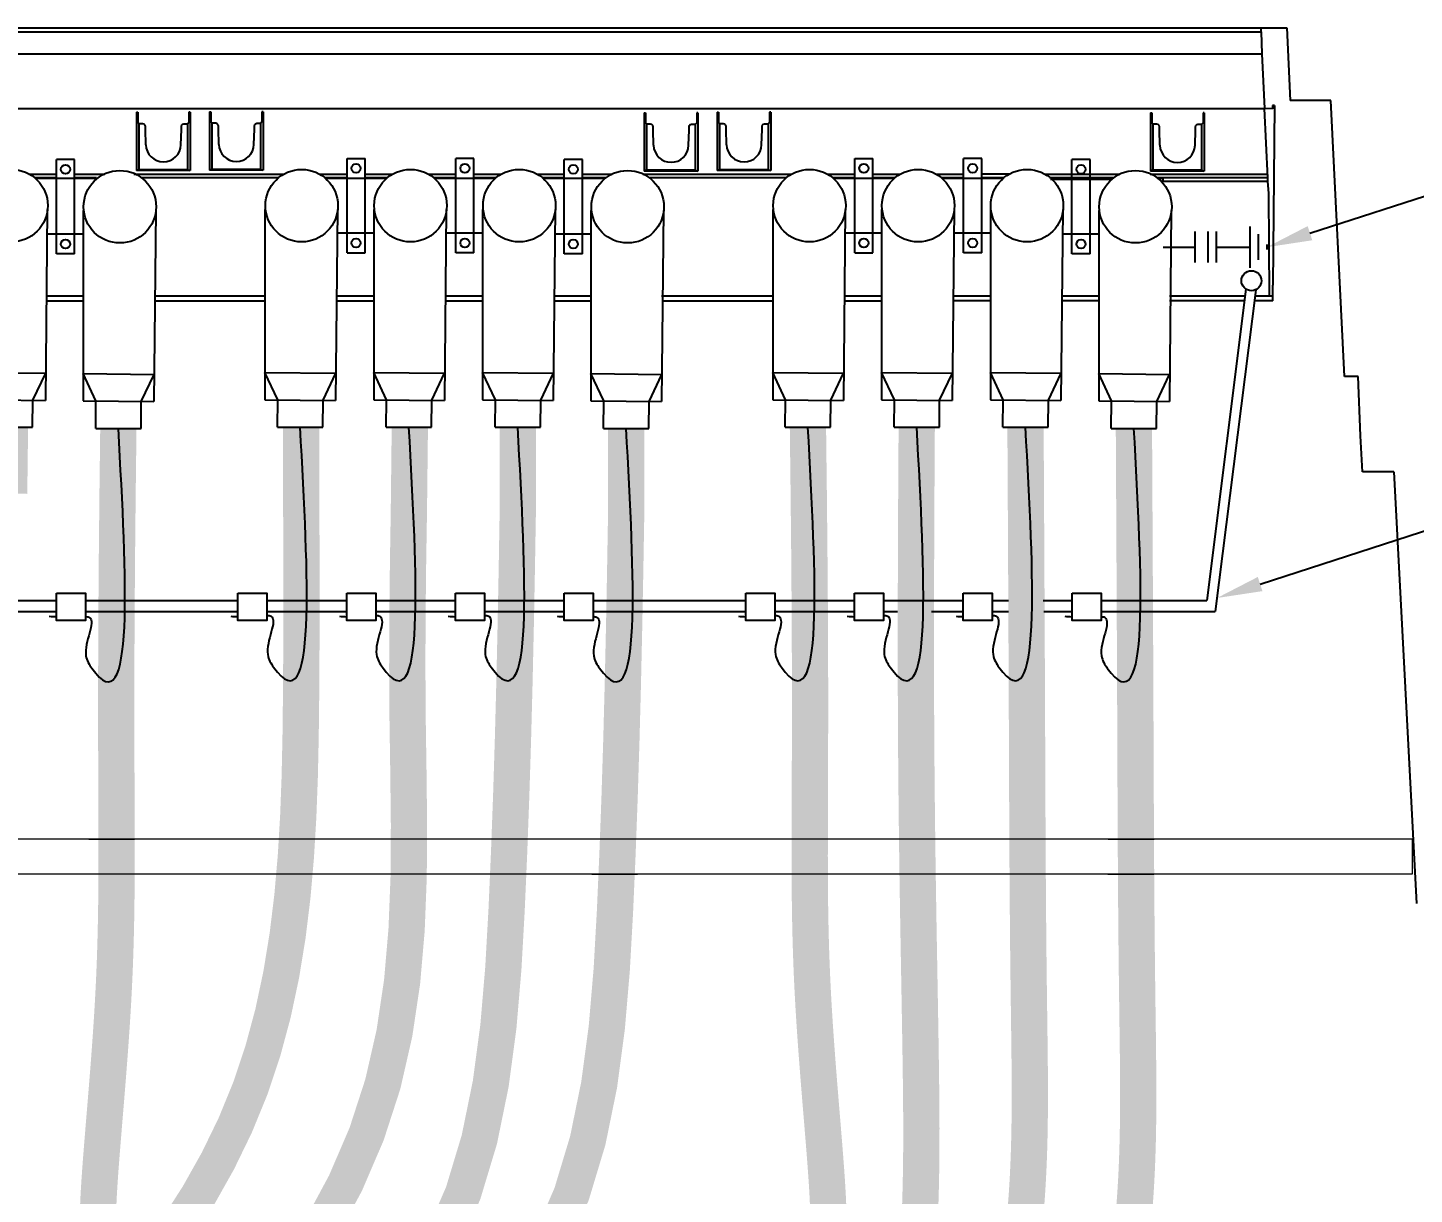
# Model space of a CAD drawing. Header units: feet. Extents: x -689 to 1837, y -511 to 1546.
# Drawn here: x 980.3 to 1056.7, y 1312.1 to 1376.4 of the extents above; entities that cross this region are included whole.
import ezdxf
from ezdxf import colors
from ezdxf.entities.mleader import LeaderData, LeaderLine
from ezdxf.enums import TextEntityAlignment as Align
from ezdxf.math import Vec2, Vec3

# ---------------------------------------------------------------- set-up
doc = ezdxf.new("R2010")
doc.units = ezdxf.units.FT
doc.header["$MEASUREMENT"] = 0
for name, color, linetype in [('CABLE', 2, 'Continuous'), ('E-HVMV-EQUP', 91, 'Continuous'), ('E-TEXT', 7, 'Continuous'), ('EQUIPMENT', 6, 'Continuous'), ('TEXT', 1, 'Continuous')]:
    doc.layers.add(name, color=color, linetype=linetype)
doc.layers.add('CONDUIT', color=6, linetype='Continuous', lineweight=18)
doc.styles.add('FSLR_Gentext', font='Simplex.shx', dxfattribs={"width": 0.8, "height": 0.109375})
doc.styles.add('NEI-A', font='arial.ttf')

# ---------------------------------------------------------------- blocks, each defined once
blk = doc.blocks.new('*U18')
for p, q in [((0, 0), (0, -0.1739)), ((0.0851, -0.1739), (-0.0851, -0.1739)), ((0.0851, -0.245), (-0.0851, -0.245)), ((0.0851, -0.2923), (-0.0851, -0.2923)), ((0, -0.2923), (0, -0.4767)), ((0.1137, -0.4767), (-0.1137, -0.4767)), ((0.071, -0.524), (-0.071, -0.524)), ((0.0142, -0.5714), (-0.0142, -0.5714))]:
    blk.add_line(p, q)
at = {"layer": 'E-TEXT', "style": 'FSLR_Gentext', "width": 0.8}
blk.add_attdef('VDESC', text='', height=0.1094, dxfattribs=at).set_placement((-0.0031, -0.6504), align=Align.TOP_CENTER)

msp = doc.modelspace()

# ---------------------------------------------------------------- linework, layer by layer
at = {"layer": 'CABLE', "const_width": 2}
for points in [[(1001.32472, 1354.39136), (1001.27145, 1349.75785), (1001.22536, 1346.88985), (1001.19361, 1344.01708), (1001.1834, 1341.13714), (1001.20188, 1338.24765), (1001.24516, 1335.34849), (1001.27763, 1332.4461), (1001.25806, 1329.54804), (1001.14519, 1326.6619), (1000.89777, 1323.79527), (1000.47456, 1320.95572), (999.83431, 1318.15084), (998.93754, 1315.38868), (997.77609, 1312.68556), (996.36865, 1310.06494), (994.7348, 1307.55047), (992.89409, 1305.16582), (990.8661, 1302.93466), (988.67038, 1300.88066), (986.32651, 1299.02748), (983.85405, 1297.3988), (981.27256, 1296.01827), (978.60161, 1294.90957)], [(979.27106, 1354.39136), (979.22649, 1350.73084)], [(985.24933, 1354.33103), (985.20475, 1350.6705), (985.1726, 1347.46613), (985.15105, 1344.67555), (985.1383, 1342.25641), (985.13252, 1340.16637), (985.13189, 1338.36307), (985.13462, 1336.80415), (985.13887, 1335.44727), (985.14309, 1334.25375), (985.14677, 1333.19968), (985.14965, 1332.2648), (985.15146, 1331.42887), (985.15196, 1330.67165), (985.15087, 1329.97289), (985.14795, 1329.31235), (985.14293, 1328.66979), (985.13556, 1328.02828), (985.12558, 1327.38423), (985.11274, 1326.73735), (985.09679, 1326.08737), (985.07747, 1325.43401), (985.05453, 1324.77698), (985.02772, 1324.11601), (984.99679, 1323.45082), (984.96158, 1322.78122), (984.92237, 1322.1073), (984.87951, 1321.42928), (984.83338, 1320.74733), (984.78433, 1320.06166), (984.73275, 1319.37245), (984.679, 1318.6799), (984.62344, 1317.9842), (984.56655, 1317.28653), (984.50924, 1316.59196), (984.45254, 1315.90657), (984.39747, 1315.23642), (984.34504, 1314.58758), (984.29628, 1313.96611), (984.25222, 1313.37807), (984.21387, 1312.82954), (984.18202, 1312.32467), (984.15655, 1311.85995), (984.13709, 1311.42996), (984.12329, 1311.02927)], [(995.32472, 1354.39136), (995.33451, 1350.45113), (995.34267, 1348.27721), (995.34756, 1346.10008), (995.34756, 1343.91814), (995.34101, 1341.7298), (995.32631, 1339.53345), (995.30033, 1337.32838), (995.25247, 1335.11844), (995.16972, 1332.90893), (995.0391, 1330.70513), (994.8476, 1328.51233), (994.58224, 1326.33584), (994.23, 1324.18094), (993.7779, 1322.05293), (993.21293, 1319.9571), (992.52211, 1317.89874), (991.69657, 1315.88296), (990.74122, 1313.91425), (989.66385, 1311.99698), (988.47221, 1310.1355)], [(1007.27523, 1354.39136), (1007.27523, 1349.5613), (1007.22254, 1346.49461), (1007.16346, 1343.41884), (1007.0948, 1340.32946), (1007.01335, 1337.22193), (1006.91592, 1334.09172), (1006.79931, 1330.93427), (1006.66027, 1327.74512), (1006.48052, 1324.53152), (1006.20806, 1321.3271), (1005.78629, 1318.16913), (1005.15861, 1315.09484), (1004.26841, 1312.14149), (1003.05908, 1309.34633)], [(1013.2535, 1354.33103), (1013.2535, 1349.50097), (1013.20081, 1346.43428), (1013.14173, 1343.35851), (1013.07307, 1340.26913), (1012.99161, 1337.1616), (1012.89419, 1334.03138), (1012.77758, 1330.87394), (1012.63854, 1327.68479), (1012.45879, 1324.47118), (1012.18633, 1321.26677), (1011.76456, 1318.10879), (1011.13688, 1315.03451), (1010.24668, 1312.08116), (1009.03735, 1309.28599)], [(1023.2794, 1354.39136), (1023.32398, 1350.73084), (1023.35613, 1347.52646), (1023.37768, 1344.73588), (1023.39044, 1342.31675), (1023.39622, 1340.2267), (1023.39684, 1338.4234), (1023.39412, 1336.86448), (1023.38986, 1335.5076), (1023.38564, 1334.31409), (1023.38196, 1333.26001), (1023.37908, 1332.32513), (1023.37727, 1331.4892), (1023.37678, 1330.73198), (1023.37786, 1330.03322), (1023.38079, 1329.37268), (1023.3858, 1328.73012), (1023.39318, 1328.08862), (1023.40316, 1327.44457), (1023.41599, 1326.79769), (1023.43195, 1326.14771), (1023.45127, 1325.49434), (1023.4742, 1324.83731), (1023.50101, 1324.17634), (1023.53194, 1323.51116), (1023.56715, 1322.84155), (1023.60637, 1322.16764), (1023.64922, 1321.48961), (1023.69536, 1320.80766), (1023.7444, 1320.12199), (1023.79598, 1319.43278), (1023.84974, 1318.74023), (1023.9053, 1318.04453), (1023.96219, 1317.34686), (1024.01949, 1316.65229), (1024.07619, 1315.9669), (1024.13127, 1315.29675), (1024.18369, 1314.64791), (1024.23245, 1314.02644), (1024.27652, 1313.43841), (1024.31487, 1312.88988), (1024.34671, 1312.38501), (1024.37219, 1311.92028), (1024.39164, 1311.49029), (1024.40544, 1311.0896), (1024.41394, 1310.71281)], [(1029.2794, 1354.39136), (1029.25741, 1350.79689), (1029.24273, 1347.63708), (1029.23459, 1344.86135), (1029.23223, 1342.41909), (1029.23489, 1340.25971), (1029.24179, 1338.3326), (1029.25218, 1336.58719), (1029.26529, 1334.97286), (1029.28042, 1333.44736), (1029.29709, 1332.00175), (1029.31489, 1330.63545), (1029.33341, 1329.34784), (1029.35223, 1328.13834), (1029.37096, 1327.00635), (1029.38916, 1325.95127), (1029.40644, 1324.97251), (1029.42245, 1324.06792), (1029.43722, 1323.22919), (1029.45085, 1322.44647), (1029.46344, 1321.70989), (1029.47508, 1321.00962), (1029.48587, 1320.33578), (1029.49591, 1319.67852), (1029.50531, 1319.02799), (1029.51407, 1318.37601), (1029.52187, 1317.72108), (1029.52829, 1317.06341), (1029.53291, 1316.40317), (1029.53531, 1315.74056), (1029.53508, 1315.07577), (1029.53181, 1314.40898), (1029.52507, 1313.74038), (1029.51453, 1313.07109), (1029.50021, 1312.40591), (1029.48221, 1311.75056), (1029.46062, 1311.11077), (1029.43554, 1310.49227)], [(1035.2794, 1354.39136), (1035.28569, 1353.22388), (1035.29121, 1352.1955), (1035.29606, 1351.29002), (1035.30031, 1350.49129), (1035.30406, 1349.78312), (1035.30739, 1349.14934), (1035.3104, 1348.57378), (1035.31317, 1348.04025), (1035.31579, 1347.53475), (1035.31827, 1347.05187), (1035.32063, 1346.58839), (1035.3229, 1346.14105), (1035.32508, 1345.70663), (1035.32719, 1345.28188), (1035.32925, 1344.86357), (1035.33128, 1344.44847), (1035.33329, 1344.03386), (1035.33528, 1343.61922), (1035.33725, 1343.20453), (1035.3392, 1342.78981), (1035.34113, 1342.37504), (1035.34303, 1341.96022), (1035.34492, 1341.54536), (1035.34678, 1341.13045), (1035.34861, 1340.71549), (1035.35043, 1340.30048), (1035.35222, 1339.88542), (1035.35399, 1339.47031), (1035.35573, 1339.05514), (1035.35746, 1338.63993), (1035.35916, 1338.22468), (1035.36085, 1337.80937), (1035.36251, 1337.39401), (1035.36417, 1336.9786), (1035.36582, 1336.56317), (1035.36746, 1336.1477), (1035.36912, 1335.7322), (1035.37079, 1335.3167), (1035.37247, 1334.90118), (1035.37418, 1334.48565), (1035.37593, 1334.07013), (1035.37771, 1333.65463), (1035.37955, 1333.23914), (1035.38143, 1332.82368), (1035.38339, 1332.40825), (1035.38541, 1331.99287), (1035.38752, 1331.57755), (1035.38971, 1331.16229), (1035.392, 1330.74709), (1035.39439, 1330.33198), (1035.3969, 1329.91695), (1035.39952, 1329.50202), (1035.40228, 1329.08719), (1035.40517, 1328.67247), (1035.4082, 1328.25788), (1035.41138, 1327.84341), (1035.41473, 1327.42908), (1035.41824, 1327.01489), (1035.42193, 1326.60086), (1035.4258, 1326.187), (1035.42986, 1325.7733), (1035.43412, 1325.35978), (1035.43859, 1324.94645), (1035.44327, 1324.53331), (1035.44817, 1324.12038), (1035.45325, 1323.70764), (1035.45849, 1323.29509), (1035.46384, 1322.88272), (1035.46928, 1322.47052), (1035.47477, 1322.05849), (1035.48027, 1321.64661), (1035.48575, 1321.23489), (1035.49116, 1320.8233), (1035.49639, 1320.41181), (1035.50131, 1320.00037), (1035.50579, 1319.58894), (1035.50971, 1319.17749), (1035.51293, 1318.76596), (1035.51532, 1318.35431), (1035.51677, 1317.9425), (1035.51713, 1317.53048), (1035.51628, 1317.11821), (1035.51406, 1316.70564), (1035.51035, 1316.29272), (1035.50499, 1315.87941), (1035.49785, 1315.46565), (1035.48879, 1315.0514), (1035.47767, 1314.6366), (1035.46434, 1314.22122), (1035.44866, 1313.80523), (1035.43048, 1313.38858), (1035.40965, 1312.97126), (1035.38602, 1312.55323), (1035.35944, 1312.13446), (1035.32977, 1311.71494), (1035.29686, 1311.29461), (1035.26054, 1310.8735)], [(1041.25767, 1354.33103), (1041.26396, 1353.16355), (1041.26948, 1352.13516), (1041.27433, 1351.22969), (1041.27858, 1350.43096), (1041.28233, 1349.72279), (1041.28566, 1349.08901), (1041.28867, 1348.51344), (1041.29144, 1347.97992), (1041.29406, 1347.47442), (1041.29654, 1346.99154), (1041.2989, 1346.52805), (1041.30117, 1346.08072), (1041.30335, 1345.64629), (1041.30546, 1345.22155), (1041.30752, 1344.80324), (1041.30955, 1344.38813), (1041.31156, 1343.97353), (1041.31355, 1343.55888), (1041.31552, 1343.1442), (1041.31747, 1342.72947), (1041.3194, 1342.3147), (1041.3213, 1341.89989), (1041.32319, 1341.48502), (1041.32505, 1341.07011), (1041.32688, 1340.65515), (1041.3287, 1340.24014), (1041.33049, 1339.82508), (1041.33226, 1339.40997), (1041.334, 1338.99481), (1041.33573, 1338.5796), (1041.33743, 1338.16434), (1041.33912, 1337.74903), (1041.34078, 1337.33367), (1041.34244, 1336.91827), (1041.34409, 1336.50283), (1041.34573, 1336.08736), (1041.34739, 1335.67187), (1041.34905, 1335.25636), (1041.35074, 1334.84084), (1041.35245, 1334.42532), (1041.3542, 1334.0098), (1041.35598, 1333.59429), (1041.35782, 1333.1788), (1041.3597, 1332.76334), (1041.36166, 1332.34792), (1041.36368, 1331.93254), (1041.36579, 1331.51722), (1041.36798, 1331.10195), (1041.37027, 1330.68676), (1041.37266, 1330.27164), (1041.37517, 1329.85662), (1041.37779, 1329.44168), (1041.38055, 1329.02685), (1041.38344, 1328.61214), (1041.38647, 1328.19754), (1041.38965, 1327.78307), (1041.393, 1327.36874), (1041.39651, 1326.95456), (1041.4002, 1326.54053), (1041.40407, 1326.12666), (1041.40813, 1325.71296), (1041.41239, 1325.29945), (1041.41686, 1324.88611), (1041.42154, 1324.47298), (1041.42643, 1324.06004), (1041.43152, 1323.6473), (1041.43675, 1323.23475), (1041.44211, 1322.82238), (1041.44755, 1322.41019), (1041.45304, 1321.99815), (1041.45854, 1321.58628), (1041.46402, 1321.17455), (1041.46943, 1320.76296), (1041.47466, 1320.35147), (1041.47958, 1319.94004), (1041.48406, 1319.52861), (1041.48798, 1319.11715), (1041.4912, 1318.70562), (1041.49359, 1318.29397), (1041.49504, 1317.88216), (1041.4954, 1317.47015), (1041.49455, 1317.05788), (1041.49233, 1316.64531), (1041.48862, 1316.23239), (1041.48326, 1315.81908), (1041.47612, 1315.40532), (1041.46706, 1314.99106), (1041.45594, 1314.57627), (1041.44261, 1314.16089), (1041.42693, 1313.74489), (1041.40875, 1313.32825), (1041.38792, 1312.91092), (1041.36429, 1312.4929), (1041.33771, 1312.07413), (1041.30804, 1311.6546), (1041.27513, 1311.23428), (1041.23881, 1310.81317)]]:
    msp.add_lwpolyline(points, dxfattribs=at)
at = {"layer": 'CONDUIT'}
msp.add_lwpolyline([(952.02952, 1331.67733), (1056.60196, 1331.67733), (1056.60196, 1329.74034), (952.02952, 1329.74034)], close=True, dxfattribs=at)
for points in [[(983.61537, 1331.65997), (986.14591, 1331.65997)], [(1011.59112, 1331.67873), (1014.12165, 1331.67873)], [(1039.83506, 1331.66988), (1042.36559, 1331.66988)], [(983.6749, 1329.74617), (986.20543, 1329.74617)], [(1011.35538, 1329.73448), (1013.88591, 1329.73448)], [(1039.82466, 1329.73721), (1042.35519, 1329.73721)]]:
    msp.add_lwpolyline(points, dxfattribs=at)
at = {"layer": 'EQUIPMENT'}
for p, q in [((958.97624, 1376.43792), (1049.69573, 1376.43792)), ((1048.27243, 1376.20468), (1048.27243, 1376.43792)), ((1049.69573, 1376.43792), (1049.88249, 1372.42454)), ((960.39953, 1376.2044), (1048.27244, 1376.2044)), ((1048.27243, 1376.20468), (1048.3192, 1374.99111)), ((960.35297, 1374.99544), (1048.31925, 1374.99)), ((1048.3192, 1374.99111), (1048.45892, 1371.981)), ((960.21304, 1371.981), (1048.45892, 1371.981)), ((1048.64569, 1368.15411), (1048.45892, 1371.981)), ((1048.90246, 1371.95776), (1048.45892, 1371.981)), ((1049.01922, 1372.14425), (1048.90246, 1372.14425)), ((1048.90246, 1372.14425), (1048.90246, 1371.95776)), ((1049.01922, 1372.14425), (1048.9257, 1362.22741)), ((1052.12257, 1372.42426), (1049.88249, 1372.42454)), ((1052.86936, 1357.18723), (1052.12257, 1372.42426)), ((986.25117, 1371.77252), (986.2509, 1368.55241)), ((986.25117, 1371.77252), (986.32117, 1371.7728)), ((986.32117, 1371.7728), (986.32117, 1371.21278)), ((986.32117, 1371.21278), (986.39089, 1371.14278)), ((986.6009, 1371.14278), (986.39089, 1371.14278)), ((986.39117, 1371.11926), (986.39089, 1371.14278)), ((986.3909, 1368.59917), (986.39117, 1371.11926)), ((986.6709, 1371.11954), (986.6009, 1371.14278)), ((986.71739, 1371.07278), (986.6709, 1371.11954)), ((986.74091, 1371.00278), (986.71739, 1371.07278)), ((988.72422, 1371.00278), (988.74774, 1371.07278)), ((988.74774, 1371.07278), (988.79422, 1371.11954)), ((988.79422, 1371.11954), (988.86422, 1371.14278)), ((988.86422, 1371.14278), (989.07423, 1371.14278)), ((989.07395, 1371.11926), (989.07423, 1371.14278)), ((989.07395, 1368.59917), (989.07395, 1371.11926)), ((989.14395, 1371.21278), (989.07423, 1371.14278)), ((989.14395, 1371.7728), (989.14395, 1371.21278)), ((989.21396, 1371.77252), (989.14395, 1371.7728)), ((989.21396, 1371.77252), (989.21396, 1368.55241)), ((990.27649, 1371.79577), (990.27622, 1368.57565)), ((990.27649, 1371.79577), (990.3465, 1371.79605)), ((990.3465, 1371.79605), (990.3465, 1371.23602)), ((990.3465, 1371.23602), (990.41622, 1371.16602)), ((990.62623, 1371.16602), (990.41622, 1371.16602)), ((990.4165, 1371.1425), (990.41622, 1371.16602)), ((990.41623, 1368.62241), (990.4165, 1371.1425)), ((990.69623, 1371.14278), (990.62623, 1371.16602)), ((990.74271, 1371.09602), (990.69623, 1371.14278)), ((990.76623, 1371.02602), (990.74271, 1371.09602)), ((992.74954, 1371.02602), (992.77306, 1371.09602)), ((992.77306, 1371.09602), (992.81954, 1371.14278)), ((992.81954, 1371.14278), (992.88955, 1371.16602)), ((992.88955, 1371.16602), (993.09955, 1371.16602)), ((993.09927, 1371.1425), (993.09955, 1371.16602)), ((993.09927, 1368.62241), (993.09927, 1371.1425)), ((993.16928, 1371.23602), (993.09955, 1371.16602)), ((993.16928, 1371.79605), (993.16928, 1371.23602)), ((993.23928, 1371.79577), (993.16928, 1371.79605)), ((993.23928, 1371.79577), (993.23928, 1368.57565)), ((1014.25039, 1371.74809), (1014.25011, 1368.52798)), ((1014.25039, 1371.74809), (1014.32039, 1371.74837)), ((1014.32039, 1371.74837), (1014.32039, 1371.18835)), ((1014.32039, 1371.18835), (1014.39011, 1371.11835)), ((1014.60012, 1371.11835), (1014.39011, 1371.11835)), ((1014.39039, 1371.09483), (1014.39011, 1371.11835)), ((1014.39012, 1368.57474), (1014.39039, 1371.09483)), ((1014.67012, 1371.09511), (1014.60012, 1371.11835)), ((1014.7166, 1371.04835), (1014.67012, 1371.09511)), ((1016.74696, 1371.04835), (1016.79344, 1371.09511)), ((1016.79344, 1371.09511), (1016.86344, 1371.11835)), ((1016.86344, 1371.11835), (1017.07345, 1371.11835)), ((1017.07317, 1371.09483), (1017.07345, 1371.11835)), ((1017.07317, 1368.57474), (1017.07317, 1371.09483)), ((1017.14317, 1371.18835), (1017.07345, 1371.11835)), ((1017.14317, 1371.74837), (1017.14317, 1371.18835)), ((1017.21317, 1371.74809), (1017.14317, 1371.74837)), ((1017.21317, 1371.74809), (1017.21317, 1368.52798)), ((1018.27571, 1371.77133), (1018.27544, 1368.55122)), ((1018.27571, 1371.77133), (1018.34571, 1371.77161)), ((1018.34571, 1371.77161), (1018.34571, 1371.21159)), ((1018.34571, 1371.21159), (1018.41543, 1371.14159)), ((1018.62544, 1371.14159), (1018.41543, 1371.14159)), ((1018.41571, 1371.11807), (1018.41543, 1371.14159)), ((1018.41544, 1368.59798), (1018.41571, 1371.11807)), ((1018.69544, 1371.11835), (1018.62544, 1371.14159)), ((1018.74193, 1371.07159), (1018.69544, 1371.11835)), ((1020.77228, 1371.07159), (1020.81876, 1371.11835)), ((1020.81876, 1371.11835), (1020.88876, 1371.14159)), ((1020.88876, 1371.14159), (1021.09877, 1371.14159)), ((1021.09849, 1371.11807), (1021.09877, 1371.14159)), ((1021.09849, 1368.59798), (1021.09849, 1371.11807)), ((1021.16849, 1371.21159), (1021.09877, 1371.14159)), ((1021.16849, 1371.77161), (1021.16849, 1371.21159)), ((1021.2385, 1371.77133), (1021.16849, 1371.77161)), ((1021.2385, 1371.77133), (1021.2385, 1368.55122)), ((1042.17669, 1371.74711), (1042.17642, 1368.52699)), ((1042.17669, 1371.74711), (1042.24669, 1371.74739)), ((1042.24669, 1371.74739), (1042.24669, 1371.18737)), ((1042.24669, 1371.18737), (1042.31641, 1371.11736)), ((1042.52642, 1371.11736), (1042.31641, 1371.11736)), ((1042.31669, 1371.09384), (1042.31641, 1371.11736)), ((1042.31642, 1368.57375), (1042.31669, 1371.09384)), ((1042.59642, 1371.09412), (1042.52642, 1371.11736)), ((1042.6429, 1371.04736), (1042.59642, 1371.09412)), ((1044.67326, 1371.04736), (1044.71974, 1371.09412)), ((1044.71974, 1371.09412), (1044.78974, 1371.11736)), ((1044.78974, 1371.11736), (1044.99975, 1371.11736)), ((1044.99947, 1371.09384), (1044.99975, 1371.11736)), ((1044.99947, 1368.57375), (1044.99947, 1371.09384)), ((1045.06947, 1371.18737), (1044.99975, 1371.11736)), ((1045.06947, 1371.74739), (1045.06947, 1371.18737)), ((1045.13947, 1371.74711), (1045.06947, 1371.74739)), ((1045.13947, 1371.74711), (1045.13947, 1368.52699)), ((986.74091, 1370.81629), (986.74091, 1371.00278)), ((986.76415, 1369.97626), (986.74091, 1370.81629)), ((988.70098, 1369.97626), (988.72422, 1370.81629)), ((988.72422, 1370.81629), (988.72422, 1371.00278)), ((990.76623, 1370.83953), (990.76623, 1371.02602)), ((990.78947, 1369.9995), (990.76623, 1370.83953)), ((992.7263, 1369.9995), (992.74954, 1370.83953)), ((992.74954, 1370.83953), (992.74954, 1371.02602)), ((1014.74012, 1370.97835), (1014.7166, 1371.04835)), ((1014.74012, 1370.79186), (1014.74012, 1370.97835)), ((1014.76336, 1369.95183), (1014.74012, 1370.79186)), ((1016.70019, 1369.95183), (1016.72343, 1370.79186)), ((1016.72343, 1370.97835), (1016.74696, 1371.04835)), ((1016.72343, 1370.79186), (1016.72343, 1370.97835)), ((1018.76545, 1371.00159), (1018.74193, 1371.07159)), ((1018.76545, 1370.8151), (1018.76545, 1371.00159)), ((1018.78869, 1369.97507), (1018.76545, 1370.8151)), ((1020.72552, 1369.97507), (1020.74876, 1370.8151)), ((1020.74876, 1371.00159), (1020.77228, 1371.07159)), ((1020.74876, 1370.8151), (1020.74876, 1371.00159)), ((1042.66643, 1370.97736), (1042.6429, 1371.04736)), ((1042.66643, 1370.79087), (1042.66643, 1370.97736)), ((1042.68967, 1369.95084), (1042.66643, 1370.79087)), ((1044.6265, 1369.95084), (1044.64974, 1370.79087)), ((1044.64974, 1370.97736), (1044.67326, 1371.04736)), ((1044.64974, 1370.79087), (1044.64974, 1370.97736)), ((982.83332, 1369.1606), (981.83332, 1369.1606)), ((981.83332, 1363.9606), (981.83332, 1369.1606)), ((982.83332, 1363.9606), (982.83332, 1369.1606)), ((997.85922, 1364.02094), (997.85922, 1369.22094)), ((997.85922, 1369.22094), (998.85922, 1369.22094)), ((998.85922, 1364.02094), (998.85922, 1369.22094)), ((1004.85922, 1369.22094), (1003.85922, 1369.22094)), ((1003.85922, 1364.02094), (1003.85922, 1369.22094)), ((1004.85922, 1364.02094), (1004.85922, 1369.22094)), ((1010.83749, 1369.1606), (1009.83749, 1369.1606)), ((1009.83749, 1363.9606), (1009.83749, 1369.1606)), ((1010.83749, 1363.9606), (1010.83749, 1369.1606)), ((1025.8634, 1364.02094), (1025.8634, 1369.22094)), ((1025.8634, 1369.22094), (1026.8634, 1369.22094)), ((1026.8634, 1364.02094), (1026.8634, 1369.22094)), ((1032.8634, 1369.22094), (1031.8634, 1369.22094)), ((1031.8634, 1364.02094), (1031.8634, 1369.22094)), ((1032.8634, 1364.02094), (1032.8634, 1369.22094)), ((1038.84166, 1369.1606), (1037.84166, 1369.1606)), ((1037.84166, 1363.9606), (1037.84166, 1369.1606)), ((1038.84166, 1363.9606), (1038.84166, 1369.1606)), ((980.31931, 1368.36411), (981.83332, 1368.36411)), ((981.83332, 1368.15411), (980.64193, 1368.15411)), ((982.79439, 1368.36411), (984.50381, 1368.36411)), ((984.03476, 1368.15411), (982.79439, 1368.15411)), ((986.10952, 1368.36411), (994.37874, 1368.36411)), ((986.3909, 1368.59917), (986.2509, 1368.55241)), ((989.21396, 1368.55241), (986.2509, 1368.55241)), ((989.07395, 1368.59917), (986.3909, 1368.59917)), ((994.07493, 1368.15411), (986.48378, 1368.15411)), ((989.07395, 1368.59917), (989.21396, 1368.55241)), ((990.41623, 1368.62241), (990.27622, 1368.57565)), ((993.23928, 1368.57565), (990.27622, 1368.57565)), ((993.09927, 1368.62241), (990.41623, 1368.62241)), ((993.09927, 1368.62241), (993.23928, 1368.57565)), ((996.3397, 1368.36411), (997.85922, 1368.36411)), ((997.85922, 1368.15411), (996.64351, 1368.15411)), ((998.85922, 1368.36411), (1000.37874, 1368.36411)), ((1000.07493, 1368.15411), (998.85922, 1368.15411)), ((1002.3397, 1368.36411), (1003.85922, 1368.36411)), ((1003.85922, 1368.15411), (1002.64351, 1368.15411)), ((1004.85922, 1368.36411), (1006.37874, 1368.36411)), ((1006.07493, 1368.15411), (1004.85922, 1368.15411)), ((1008.32828, 1368.36411), (1009.83749, 1368.36411)), ((1009.83749, 1368.15411), (1008.6216, 1368.15411)), ((1012.12916, 1368.15411), (1010.81779, 1368.15411)), ((1010.82494, 1368.36411), (1012.46355, 1368.36411)), ((1014.17372, 1368.36411), (1022.38291, 1368.36411)), ((1014.39012, 1368.57474), (1014.25011, 1368.52798)), ((1017.21317, 1368.52798), (1014.25011, 1368.52798)), ((1017.07317, 1368.57474), (1014.39012, 1368.57474)), ((1022.07911, 1368.15411), (1014.52006, 1368.15411)), ((1017.07317, 1368.57474), (1017.21317, 1368.52798)), ((1018.41544, 1368.59798), (1018.27544, 1368.55122)), ((1021.2385, 1368.55122), (1018.27544, 1368.55122)), ((1021.09849, 1368.59798), (1018.41544, 1368.59798)), ((1021.09849, 1368.59798), (1021.2385, 1368.55122)), ((1024.34388, 1368.36411), (1025.8634, 1368.36411)), ((1025.8634, 1368.15411), (1024.64768, 1368.15411)), ((1026.8634, 1368.36411), (1028.38291, 1368.36411)), ((1028.07911, 1368.15411), (1026.8634, 1368.15411)), ((1030.34388, 1368.36411), (1031.8634, 1368.36411)), ((1031.8634, 1368.15411), (1030.64768, 1368.15411)), ((1034.38291, 1368.36411), (1032.8634, 1368.36411)), ((1034.07911, 1368.15411), (1032.8634, 1368.15411)), ((1036.33529, 1368.36411), (1040.45186, 1368.36411)), ((1040.12692, 1368.15411), (1036.60712, 1368.15411)), ((1042.15579, 1368.36411), (1048.66893, 1368.36411)), ((1042.31642, 1368.57375), (1042.17642, 1368.52699)), ((1045.13947, 1368.52699), (1042.17642, 1368.52699)), ((1044.99947, 1368.57375), (1042.31642, 1368.57375)), ((1048.66893, 1368.15411), (1042.5045, 1368.15411)), ((1044.99947, 1368.57375), (1045.13947, 1368.52699)), ((1048.644, 1367.9441), (1048.64569, 1368.15411)), ((1048.64569, 1367.9441), (1042.86314, 1367.9441)), ((1048.69245, 1367.31436), (1048.644, 1367.9441)), ((1048.73893, 1361.64415), (1048.69245, 1367.31436)), ((981.33181, 1366.41093), (981.22545, 1355.87164)), ((983.31008, 1366.3506), (983.31008, 1355.8506)), ((987.31008, 1366.3506), (987.20372, 1355.8113)), ((993.33598, 1366.41093), (993.33598, 1355.91093)), ((997.33598, 1366.41093), (997.22962, 1355.87164)), ((999.33598, 1366.41093), (999.33598, 1355.91093)), ((1003.33598, 1366.41093), (1003.22962, 1355.87164)), ((1005.33598, 1366.41093), (1005.33598, 1355.91093)), ((1009.33598, 1366.41093), (1009.22962, 1355.87164)), ((1011.31425, 1366.3506), (1011.31425, 1355.8506)), ((1015.31425, 1366.3506), (1015.20789, 1355.8113)), ((1021.34015, 1366.41093), (1021.34015, 1355.91093)), ((1025.34015, 1366.41093), (1025.23379, 1355.87164)), ((1027.34015, 1366.41093), (1027.34015, 1355.91093)), ((1031.34015, 1366.41093), (1031.23379, 1355.87164)), ((1033.34015, 1366.41093), (1033.34015, 1355.91093)), ((1037.34015, 1366.41093), (1037.23379, 1355.87164)), ((1039.31842, 1366.3506), (1039.31842, 1355.8506)), ((1043.31842, 1366.3506), (1043.21206, 1355.8113)), ((982.83332, 1363.9606), (981.83332, 1363.9606)), ((997.85922, 1364.02094), (998.85922, 1364.02094)), ((1004.85922, 1364.02094), (1003.85922, 1364.02094)), ((1010.83749, 1363.9606), (1009.83749, 1363.9606)), ((1025.8634, 1364.02094), (1026.8634, 1364.02094)), ((1032.8634, 1364.02094), (1031.8634, 1364.02094)), ((1038.84166, 1363.9606), (1037.84166, 1363.9606)), ((1047.43354, 1362.0182), (1045.27454, 1344.82617)), ((1047.97371, 1361.97923), (1045.74327, 1344.21835)), ((1048.92608, 1361.36412), (1048.9257, 1362.22741)), ((983.31008, 1361.34286), (981.25291, 1361.34241)), ((981.2837, 1361.64415), (983.31008, 1361.64415)), ((987.22323, 1361.64415), (993.32267, 1361.64415)), ((993.33598, 1361.34505), (987.22323, 1361.34371)), ((999.33598, 1361.34768), (997.28487, 1361.34678)), ((997.28788, 1361.64415), (999.33598, 1361.64415)), ((1005.33598, 1361.3503), (1003.2849, 1361.34941)), ((1003.28788, 1361.64415), (1005.33598, 1361.64415)), ((1009.24745, 1361.64415), (1011.31425, 1361.64415)), ((1011.31425, 1361.3551), (1009.27273, 1361.35466)), ((1015.21037, 1361.64415), (1021.34015, 1361.64415)), ((1021.34015, 1361.3573), (1015.21667, 1361.35596)), ((1027.34015, 1361.3573), (1025.28914, 1361.35641)), ((1025.29205, 1361.64415), (1027.34015, 1361.64415)), ((1033.34015, 1361.35993), (1031.28917, 1361.35903)), ((1031.29205, 1361.64415), (1033.34015, 1361.64415)), ((1039.31842, 1361.36202), (1037.28918, 1361.36166)), ((1037.29665, 1361.64415), (1039.31842, 1361.64415)), ((1043.21093, 1361.64415), (1047.38657, 1361.64415)), ((1047.35131, 1361.36343), (1043.22364, 1361.3627)), ((1047.35131, 1361.36343), (1043.2892, 1361.36166)), ((1048.92608, 1361.36412), (1047.89641, 1361.36367)), ((1047.93163, 1361.64415), (1048.92595, 1361.64415)), ((977.33181, 1357.41093), (981.24058, 1357.37148)), ((980.53607, 1355.87859), (981.24058, 1357.37148)), ((983.31008, 1357.3506), (987.21885, 1357.31115)), ((984.01459, 1355.84349), (983.31008, 1357.3506)), ((986.51434, 1355.81826), (987.21885, 1357.31115)), ((993.33598, 1357.41093), (997.24475, 1357.37148)), ((994.0405, 1355.90382), (993.33598, 1357.41093)), ((996.54024, 1355.87859), (997.24475, 1357.37148)), ((999.33598, 1357.41093), (1003.24475, 1357.37148)), ((1000.0405, 1355.90382), (999.33598, 1357.41093)), ((1002.54024, 1355.87859), (1003.24475, 1357.37148)), ((1005.33598, 1357.41093), (1009.24475, 1357.37148)), ((1006.0405, 1355.90382), (1005.33598, 1357.41093)), ((1008.54024, 1355.87859), (1009.24475, 1357.37148)), ((1011.31425, 1357.3506), (1015.22302, 1357.31115)), ((1012.01877, 1355.84349), (1011.31425, 1357.3506)), ((1014.51851, 1355.81826), (1015.22302, 1357.31115)), ((1021.34015, 1357.41093), (1025.24893, 1357.37148)), ((1022.04467, 1355.90382), (1021.34015, 1357.41093)), ((1024.54441, 1355.87859), (1025.24893, 1357.37148)), ((1027.34015, 1357.41093), (1031.24893, 1357.37148)), ((1028.04467, 1355.90382), (1027.34015, 1357.41093)), ((1030.54441, 1355.87859), (1031.24893, 1357.37148)), ((1033.34015, 1357.41093), (1037.24893, 1357.37148)), ((1034.04467, 1355.90382), (1033.34015, 1357.41093)), ((1036.54441, 1355.87859), (1037.24893, 1357.37148)), ((1039.31842, 1357.3506), (1043.2272, 1357.31115)), ((1040.02294, 1355.84349), (1039.31842, 1357.3506)), ((1042.52268, 1355.81826), (1043.2272, 1357.31115)), ((1053.61587, 1357.18723), (1052.86936, 1357.18723)), ((1053.75587, 1353.92035), (1053.61587, 1357.18723)), ((977.33181, 1355.91093), (981.22545, 1355.87164)), ((980.52106, 1354.39136), (980.53607, 1355.87859)), ((983.31008, 1355.8506), (987.20372, 1355.8113)), ((983.99933, 1354.33103), (984.01459, 1355.84349)), ((986.49933, 1354.33103), (986.51434, 1355.81826)), ((993.33598, 1355.91093), (997.22962, 1355.87164)), ((994.02523, 1354.39136), (994.0405, 1355.90382)), ((996.52523, 1354.39136), (996.54024, 1355.87859)), ((999.33598, 1355.91093), (1003.22962, 1355.87164)), ((1000.02523, 1354.39136), (1000.0405, 1355.90382)), ((1002.52523, 1354.39136), (1002.54024, 1355.87859)), ((1005.33598, 1355.91093), (1009.22962, 1355.87164)), ((1006.02523, 1354.39136), (1006.0405, 1355.90382)), ((1008.52523, 1354.39136), (1008.54024, 1355.87859)), ((1011.31425, 1355.8506), (1015.20789, 1355.8113)), ((1012.0035, 1354.33103), (1012.01877, 1355.84349)), ((1014.5035, 1354.33103), (1014.51851, 1355.81826)), ((1021.34015, 1355.91093), (1025.23379, 1355.87164)), ((1022.0294, 1354.39136), (1022.04467, 1355.90382)), ((1024.5294, 1354.39136), (1024.54441, 1355.87859)), ((1027.34015, 1355.91093), (1031.23379, 1355.87164)), ((1028.0294, 1354.39136), (1028.04467, 1355.90382)), ((1030.5294, 1354.39136), (1030.54441, 1355.87859)), ((1033.34015, 1355.91093), (1037.23379, 1355.87164)), ((1034.0294, 1354.39136), (1034.04467, 1355.90382)), ((1036.5294, 1354.39136), (1036.54441, 1355.87859)), ((1039.31842, 1355.8506), (1043.21206, 1355.8113)), ((1040.00767, 1354.33103), (1040.02294, 1355.84349)), ((1042.50767, 1354.33103), (1042.52268, 1355.81826)), ((978.02106, 1354.39136), (980.52106, 1354.39136)), ((983.99933, 1354.33103), (986.49933, 1354.33103)), ((994.02523, 1354.39136), (996.52523, 1354.39136)), ((1000.02523, 1354.39136), (1002.52523, 1354.39136)), ((1006.02523, 1354.39136), (1008.52523, 1354.39136)), ((1012.0035, 1354.33103), (1014.5035, 1354.33103)), ((1022.0294, 1354.39136), (1024.5294, 1354.39136)), ((1028.0294, 1354.39136), (1030.5294, 1354.39136)), ((1034.0294, 1354.39136), (1036.5294, 1354.39136)), ((1040.00767, 1354.33103), (1042.50767, 1354.33103)), ((1053.85817, 1351.93749), (1053.75587, 1353.92035)), ((1055.59946, 1351.93704), (1053.85817, 1351.93749)), ((1055.59946, 1351.93704), (1056.83598, 1328.12353)), ((977.43832, 1344.82617), (981.83745, 1344.82617)), ((983.43832, 1344.82617), (991.84162, 1344.82617)), ((993.44249, 1344.82617), (997.84162, 1344.82617)), ((999.44249, 1344.82617), (1003.84162, 1344.82617)), ((1005.44249, 1344.82617), (1009.84162, 1344.82617)), ((1011.44249, 1344.82617), (1019.84579, 1344.82617)), ((1021.44666, 1344.82617), (1025.84579, 1344.82617)), ((1027.44666, 1344.82617), (1031.84579, 1344.82617)), ((1033.44666, 1344.82617), (1034.33191, 1344.82617)), ((1036.25022, 1344.82617), (1037.84579, 1344.82617)), ((1039.44666, 1344.82617), (1045.27454, 1344.82617)), ((977.43832, 1344.21835), (981.83745, 1344.21835)), ((983.43832, 1344.21835), (991.84162, 1344.21835)), ((993.44249, 1344.21835), (997.84162, 1344.21835)), ((999.44249, 1344.21835), (1003.84162, 1344.21835)), ((1005.44249, 1344.21835), (1009.84162, 1344.21835)), ((1011.44249, 1344.21835), (1019.84579, 1344.21835)), ((1021.44666, 1344.21835), (1025.84579, 1344.21835)), ((1027.44666, 1344.21835), (1028.22702, 1344.21835)), ((1030.09574, 1344.21835), (1031.84579, 1344.21835)), ((1033.44666, 1344.21835), (1034.34211, 1344.21835)), ((1036.28083, 1344.21835), (1037.84579, 1344.21835)), ((1039.44666, 1344.21835), (1045.74327, 1344.21835))]:
    msp.add_line(p, q, dxfattribs=at)
for points in [[(984.03476, 1368.12094), (980.68051, 1368.12094)], [(1000.03635, 1368.12094), (996.6821, 1368.12094)], [(1006.03635, 1368.12094), (1002.6821, 1368.12094)], [(1012.01444, 1368.12094), (1008.66019, 1368.12094)], [(1028.04052, 1368.12094), (1024.68627, 1368.12094)], [(1034.04052, 1368.12094), (1030.68627, 1368.12094)], [(1040.09918, 1368.12094), (1036.65565, 1368.12094)], [(1040.01879, 1368.0606), (1036.66454, 1368.0606)], [(1042.8634, 1367.94381), (1042.8634, 1368.12094), (1042.54413, 1368.12094)], [(981.31818, 1365.0606), (983.33332, 1365.0606)], [(997.34408, 1365.12094), (999.35922, 1365.12094)], [(1003.34408, 1365.12094), (1005.35922, 1365.12094)], [(1009.32235, 1365.0606), (1011.33749, 1365.0606)], [(1025.34826, 1365.12094), (1027.3634, 1365.12094)], [(1031.34826, 1365.12094), (1033.3634, 1365.12094)], [(1037.32653, 1365.0606), (1039.34166, 1365.0606)]]:
    msp.add_lwpolyline(points, dxfattribs=at)
for points in [[(981.83745, 1345.24345), (983.43832, 1345.24345), (983.43832, 1343.72879), (981.83745, 1343.72879)], [(991.84162, 1345.24345), (993.44249, 1345.24345), (993.44249, 1343.72879), (991.84162, 1343.72879)], [(997.84162, 1345.24345), (999.44249, 1345.24345), (999.44249, 1343.72879), (997.84162, 1343.72879)], [(1003.84162, 1345.24345), (1005.44249, 1345.24345), (1005.44249, 1343.72879), (1003.84162, 1343.72879)], [(1009.84162, 1345.24345), (1011.44249, 1345.24345), (1011.44249, 1343.72879), (1009.84162, 1343.72879)], [(1019.84579, 1345.24345), (1021.44666, 1345.24345), (1021.44666, 1343.72879), (1019.84579, 1343.72879)], [(1025.84579, 1345.24345), (1027.44666, 1345.24345), (1027.44666, 1343.72879), (1025.84579, 1343.72879)], [(1031.84579, 1345.24345), (1033.44666, 1345.24345), (1033.44666, 1343.72879), (1031.84579, 1343.72879)], [(1037.84579, 1345.24345), (1039.44666, 1345.24345), (1039.44666, 1343.72879), (1037.84579, 1343.72879)]]:
    msp.add_lwpolyline(points, close=True, dxfattribs=at)
for centre, radius in [((982.33332, 1368.62248), 0.25), ((998.35922, 1368.68282), 0.25), ((1004.35922, 1368.68282), 0.25), ((1010.33749, 1368.62248), 0.25), ((1026.3634, 1368.68282), 0.25), ((1032.3634, 1368.68282), 0.25), ((1038.34166, 1368.62248), 0.25), ((979.35505, 1366.62094), 2), ((985.33332, 1366.5606), 2), ((995.35922, 1366.62094), 2), ((1001.35922, 1366.62094), 2), ((1007.35922, 1366.62094), 2), ((1013.33749, 1366.5606), 2), ((1023.3634, 1366.62094), 2), ((1029.3634, 1366.62094), 2), ((1035.3634, 1366.62094), 2), ((1041.34166, 1366.5606), 2), ((982.33332, 1364.49873), 0.25), ((998.35922, 1364.55906), 0.25), ((1004.35922, 1364.55906), 0.25), ((1010.33749, 1364.49873), 0.25), ((1026.3634, 1364.55906), 0.25), ((1032.3634, 1364.55906), 0.25), ((1038.34166, 1364.49873), 0.25), ((1047.73821, 1362.47807), 0.55163)]:
    msp.add_circle(centre, radius, dxfattribs=at)
for centre in [(987.73257, 1370.00357), (991.75789, 1370.02682), (1015.73178, 1369.97914), (1019.75711, 1370.00239), (1043.65808, 1369.97816)]:
    msp.add_arc(centre, 0.9688, 181.615638, 358.3677953, dxfattribs=at)
for points in [[(983.41659, 1343.95953), (983.50815, 1343.95297), (984.13564, 1343.81098), (983.09572, 1342.14756), (986.18691, 1337.30259), (985.70503, 1346.05452), (985.24933, 1354.33103)], [(993.44249, 1344.01986), (993.53405, 1344.0133), (994.16154, 1343.87131), (993.12163, 1342.20789), (996.21282, 1337.36292), (995.73094, 1346.11485), (995.27523, 1354.39136)], [(999.44249, 1344.01986), (999.53405, 1344.0133), (1000.16154, 1343.87131), (999.12163, 1342.20789), (1002.21282, 1337.36292), (1001.73094, 1346.11485), (1001.27523, 1354.39136)], [(1005.44249, 1344.01986), (1005.53405, 1344.0133), (1006.16154, 1343.87131), (1005.12163, 1342.20789), (1008.21282, 1337.36292), (1007.73094, 1346.11485), (1007.27523, 1354.39136)], [(1011.42076, 1343.95953), (1011.51232, 1343.95297), (1012.13981, 1343.81098), (1011.0999, 1342.14756), (1014.19109, 1337.30259), (1013.70921, 1346.05452), (1013.2535, 1354.33103)], [(1021.44666, 1344.01986), (1021.53822, 1344.0133), (1022.16571, 1343.87131), (1021.1258, 1342.20789), (1024.21699, 1337.36292), (1023.73511, 1346.11485), (1023.2794, 1354.39136)], [(1027.44666, 1344.01986), (1027.53822, 1344.0133), (1028.16571, 1343.87131), (1027.1258, 1342.20789), (1030.21699, 1337.36292), (1029.73511, 1346.11485), (1029.2794, 1354.39136)], [(1033.44666, 1344.01986), (1033.53822, 1344.0133), (1034.16571, 1343.87131), (1033.1258, 1342.20789), (1036.21699, 1337.36292), (1035.73511, 1346.11485), (1035.2794, 1354.39136)], [(1039.42493, 1343.95953), (1039.51649, 1343.95297), (1040.14398, 1343.81098), (1039.10407, 1342.14756), (1042.19526, 1337.30259), (1041.71338, 1346.05452), (1041.25767, 1354.33103)]]:
    msp.add_open_spline(points, degree=3, knots=[1.92478552, 1.92478552, 1.92478552, 1.92478552, 2.22430804, 4.34550598, 5.11052586, 18.42842856, 18.42842856, 18.42842856, 18.42842856], dxfattribs=at)
for points in [[(981.43915, 1343.96099), (981.57074, 1343.95352), (981.70233, 1343.94606), (981.83745, 1343.94139)], [(991.44332, 1343.96099), (991.57491, 1343.95352), (991.7065, 1343.94606), (991.84162, 1343.94139)], [(997.44332, 1343.96099), (997.57491, 1343.95352), (997.7065, 1343.94606), (997.84162, 1343.94139)], [(1003.44332, 1343.96099), (1003.57491, 1343.95352), (1003.7065, 1343.94606), (1003.84162, 1343.94139)], [(1009.44332, 1343.96099), (1009.57491, 1343.95352), (1009.7065, 1343.94606), (1009.84162, 1343.94139)], [(1019.44749, 1343.96099), (1019.57908, 1343.95352), (1019.71067, 1343.94606), (1019.84579, 1343.94139)], [(1025.44749, 1343.96099), (1025.57908, 1343.95352), (1025.71067, 1343.94606), (1025.84579, 1343.94139)], [(1031.44749, 1343.96099), (1031.57908, 1343.95352), (1031.71067, 1343.94606), (1031.84579, 1343.94139)], [(1037.44749, 1343.96099), (1037.57908, 1343.95352), (1037.71067, 1343.94606), (1037.84579, 1343.94139)]]:
    msp.add_open_spline(points, degree=3, dxfattribs=at)

# ---------------------------------------------------------------- block references
at = {"layer": 'E-HVMV-EQUP', "xscale": 10.00000008337321, "yscale": 10.00000008337321, "zscale": 10.00000008337321, "rotation": 89.99999999999999}
msp.add_blockref('*U18', (1042.87618, 1364.33501), dxfattribs=at)

# ---------------------------------------------------------------- leaders
at = {"layer": 'TEXT'}
ml = msp.add_multileader_mtext('Standard', dxfattribs=at)
ml.set_content('SURGE ARRESTER', color=256, style='NEI-A')
ml.set_leader_properties()
ml.build(insert=Vec2(0, 0))
ml.multileader.update_dxf_attribs({"dogleg_length": 0.0625, "arrow_head_size": 2.5, "scale": 20})
ctx = ml.context
ctx.base_point, ctx.scale, ctx.char_height, ctx.arrow_head_size, ctx.landing_gap_size, ctx.plane_origin = Vec3(1066.06256, 1369.60029), 20, 2, 2.5, 1.5, Vec3(991.97454, 1307.76938)
notes = []
notes.append((ctx, [(0, (1, 1, 0), (1064.81256, 1369.60029), (1, 0), 1.25, [(0, [(1048.59007, 1364.32798)], 0, [])])]))
ctx.mtext.insert, ctx.mtext.line_spacing_factor, ctx.mtext.flow_direction = Vec3(1067.56256, 1370.61734), 0.9, 5
ml = msp.add_multileader_mtext('Standard', dxfattribs=at)
ml.set_content('JUNCTION BOX\\PGROUND BUS\\P(SEE PLAN VIEW\\PFOR ADDITIONAL \\PCONNECTIONS TO\\PGROUND BUS)', color=256, style='NEI-A')
ml.set_leader_properties()
ml.build(insert=Vec2(0, 0))
ml.multileader.update_dxf_attribs({"dogleg_length": 0.0625, "arrow_head_size": 2.5, "scale": 20})
ctx = ml.context
ctx.base_point, ctx.scale, ctx.char_height, ctx.arrow_head_size, ctx.landing_gap_size, ctx.plane_origin = Vec3(1062.09842, 1349.83699), 20, 2, 2.5, 1.5, Vec3(988.0104, 1288.00608)
notes.append((ctx, [(0, (1, 1, 0), (1060.84842, 1349.83699), (1, 0), 1.25, [(0, [(1045.83767, 1344.97006)], 0, [])])]))
ctx.mtext.insert, ctx.mtext.line_spacing_factor, ctx.mtext.flow_direction = Vec3(1063.59842, 1351.13099), 0.9, 5
for ctx, leaders in notes:
    for number, flags, end, landing, length, lines in leaders:
        leader = LeaderData()
        leader.index, (leader.has_last_leader_line, leader.has_dogleg_vector, leader.attachment_direction) = number, flags
        leader.last_leader_point, leader.dogleg_vector, leader.dogleg_length = Vec3(end), Vec3(landing), length
        for number, points, colour, breaks in lines:
            line = LeaderLine()
            line.index, line.vertices, line.color, line.breaks = number, Vec3.list(points), colors.encode_raw_color(colour), breaks
            leader.lines.append(line)
        ctx.leaders.append(leader)

doc.saveas('drawing.dxf')
